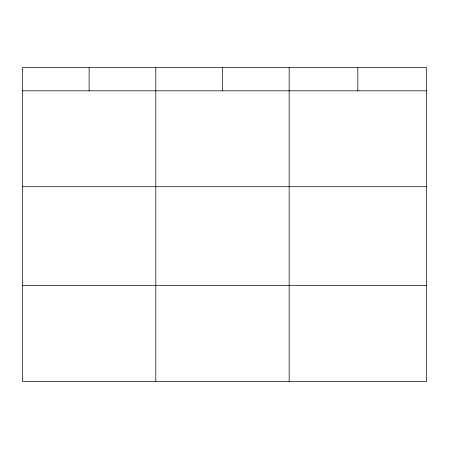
<?xml version="1.0" encoding="UTF-8"?>
<svg xmlns="http://www.w3.org/2000/svg" width="449" height="449" viewBox="0 0 449 449"><rect width="100%" height="100%" fill="white"/><g stroke="black" fill="none" stroke-linecap="round" stroke-linejoin="round"><path stroke-width="0.67" d="M426.55 186.711L426.55 67.591L22.45 67.591L22.45 381.409L426.55 381.409L426.55 186.711L22.45 186.711M22.45 90.816L426.55 90.816M22.45 285.513L426.55 285.513M357.853 67.591L357.853 90.816M289.156 67.591L289.156 381.409M222.48 67.591L222.48 90.816M155.803 67.591L155.803 381.409M89.127 67.591L89.127 90.816"/></g></svg>
